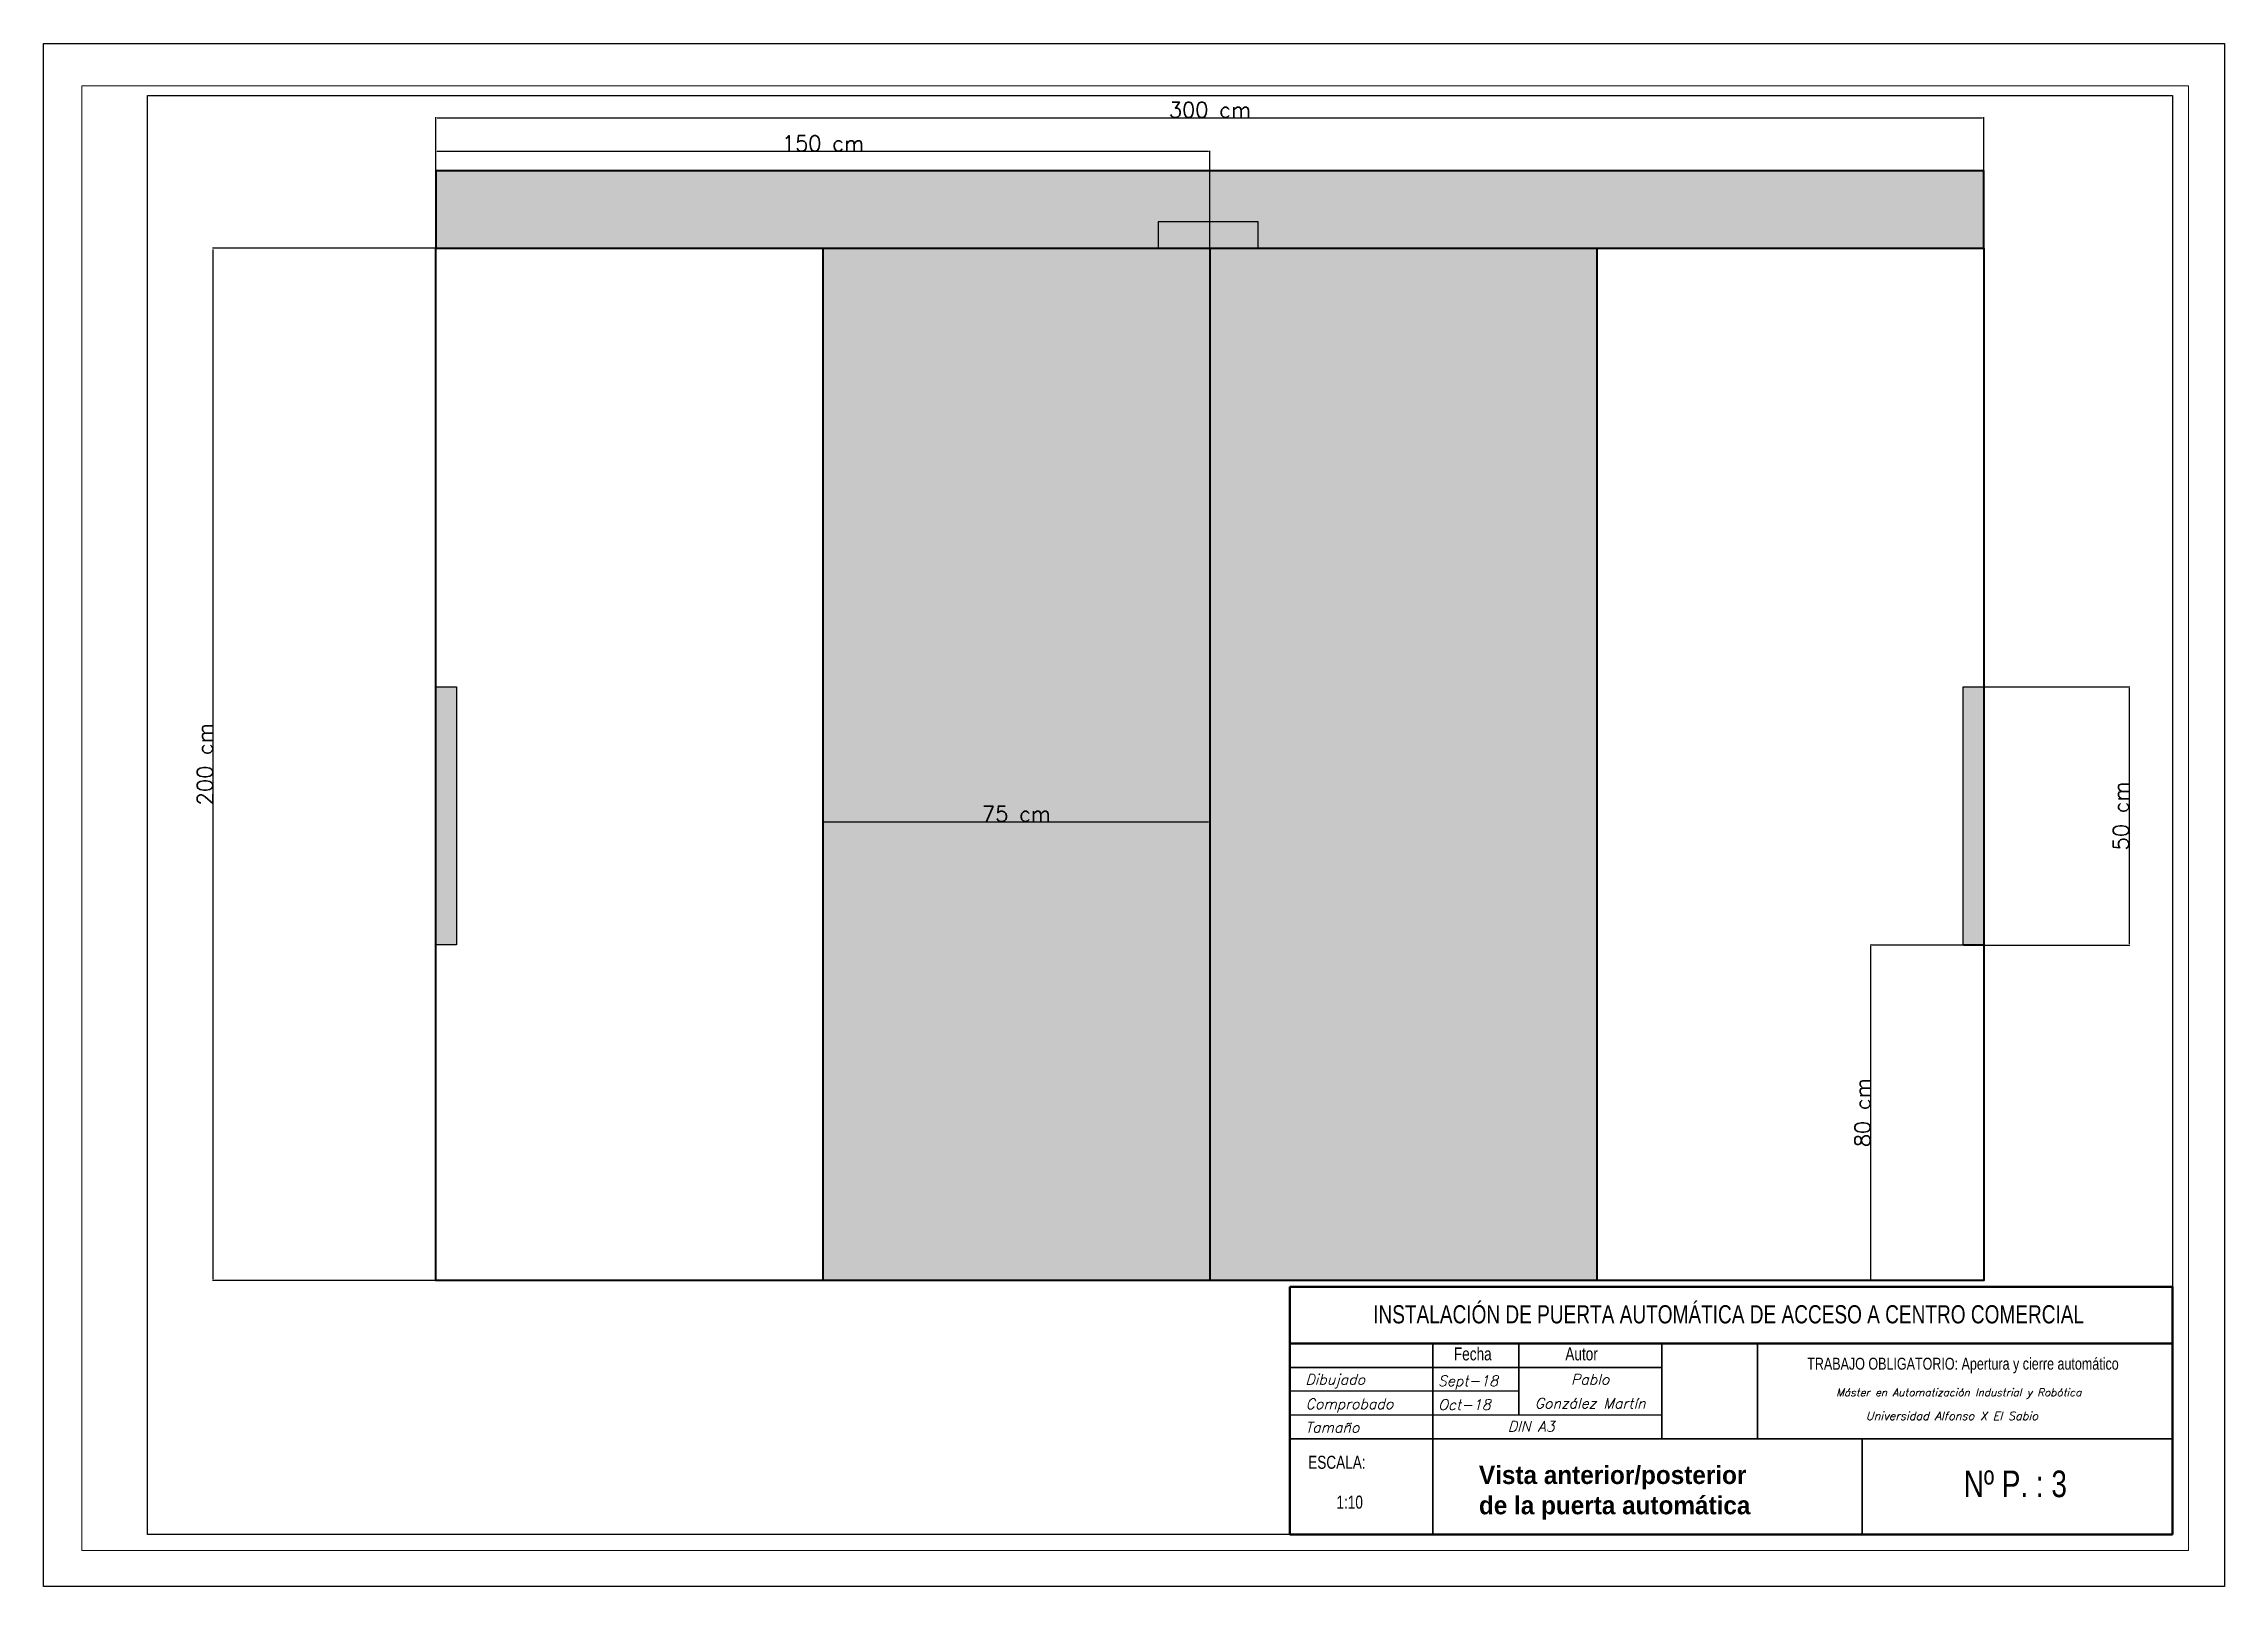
# Paper-space layout 'Presentación A3 horizontal' of a CAD drawing. Header units: millimetres. Extents: x -1 to 419, y -1 to 296.
# The model-space entities are those that its viewports show. They can reach past a viewport. Long polylines and large blocks are cut down to what shows.
import ezdxf
from ezdxf.enums import TextEntityAlignment as Align

# ---------------------------------------------------------------- set-up
doc = ezdxf.new("R2010")
doc.units = ezdxf.units.MM
for name, color, linetype, lineweight in [('caj 25', 4, 'Continuous', 25), ('caj 35', 3, 'Continuous', 35), ('caj 50', 7, 'Continuous', 50), ('txt25', 6, 'Continuous', 25), ('txt35', 3, 'Continuous', 35), ('txt50', 7, 'Continuous', 50)]:
    doc.layers.add(name, color=color, linetype=linetype, lineweight=lineweight)
doc.layers.add('MARGEN', color=52, linetype='Continuous')
doc.layers.add('SYMS', color=7, linetype='Continuous')
doc.styles.add('Estilo1', font='', dxfattribs={"height": 3})
doc.styles.add('ROMANS', font='romans.shx')
doc.styles.get("Standard").update_dxf_attribs({"font": 'arial.ttf'})
doc.styles.add('STYLE1', font='arial.ttf', dxfattribs={"width": 0.75, "height": 2.5})
doc.styles.add('WD', font='romans.shx')
doc.styles.get('Estilo1').set_extended_font_data('Antique Olive Compact', bold=True)
doc.dimstyles.new('ISO-25', dxfattribs={"dimtxt": 2.5, "dimasz": 2.5, "dimexe": 1.25, "dimexo": 0.625, "dimtad": 1, "dimtxsty": 'Standard', "dimcen": 2.5, "dimadec": 0, "dimazin": 0, "dimtfac": 1, "dimtmove": 0, "dimatfit": 3, "dimfxl": 1, "dimarcsym": 0})

# ---------------------------------------------------------------- blocks, each defined once
blk = doc.blocks.new('*D32')
at = {"layer": 'Defpoints', "color": 0, "transparency": 16777216}
for p in [(3078, 4123.1), (3078, 3623.1), (3399.4, 3623.1)]:
    blk.add_point(p, dxfattribs=at)
at = {"layer": 'SYMS', "color": 0, "lineweight": -2, "transparency": 16777216}
for p, q in [((3078.6, 4123.1), (3400.6, 4123.1)), ((3399.4, 4120.6), (3399.4, 3625.6)), ((3078.6, 3623.1), (3400.6, 3623.1))]:
    blk.add_line(p, q, dxfattribs=at)
at = {"layer": 'SYMS', "color": 0, "transparency": 16777216}
for points in [[(3398.9, 4120.6), (3399.8, 4120.6), (3399.4, 4123.1)], [(3398.9, 3625.6), (3399.8, 3625.6), (3399.4, 3623.1)]]:
    blk.add_solid(points, dxfattribs=at)
at = {"layer": 'SYMS', "color": 0, "transparency": 16777216, "insert": (3383.7, 3873.1), "char_height": 2.5, "attachment_point": 5, "rotation": 90, "style": 'WD'}
blk.add_mtext('{\\H12x;50 cm}', dxfattribs=at)
blk = doc.blocks.new('*D33')
at = {"layer": 'Defpoints', "color": 0, "transparency": 16777216}
for p in [(3117.9, 3623.1), (2898.5, 2973.1), (3117.9, 2973.1)]:
    blk.add_point(p, dxfattribs=at)
at = {"layer": 'SYMS', "color": 0, "lineweight": -2, "transparency": 16777216}
for p, q in [((3117.3, 3623.1), (2897.3, 3623.1)), ((2898.5, 3620.6), (2898.5, 2975.6)), ((3117.3, 2973.1), (2897.3, 2973.1))]:
    blk.add_line(p, q, dxfattribs=at)
at = {"layer": 'SYMS', "color": 0, "transparency": 16777216}
for points in [[(2898.1, 3620.6), (2898.9, 3620.6), (2898.5, 3623.1)], [(2898.1, 2975.6), (2898.9, 2975.6), (2898.5, 2973.1)]]:
    blk.add_solid(points, dxfattribs=at)
at = {"layer": 'SYMS', "color": 0, "transparency": 16777216, "insert": (2882.9, 3298.1), "char_height": 2.5, "attachment_point": 5, "rotation": 90, "style": 'WD'}
blk.add_mtext('{\\H12x;80 cm}', dxfattribs=at)
blk = doc.blocks.new('*D34')
at = {"layer": 'Defpoints', "color": 0, "transparency": 16777216}
for p in [(117.9, 5160.5), (117.9, 4973.1), (1617.9, 4973.1)]:
    blk.add_point(p, dxfattribs=at)
at = {"layer": 'SYMS', "color": 0, "lineweight": -2, "transparency": 16777216}
for p, q in [((117.9, 4973.7), (117.9, 5161.8)), ((1615.4, 5160.5), (120.4, 5160.5)), ((1617.9, 4973.7), (1617.9, 5161.8))]:
    blk.add_line(p, q, dxfattribs=at)
at = {"layer": 'SYMS', "color": 0, "transparency": 16777216}
for points in [[(120.4, 5161), (120.4, 5160.1), (117.9, 5160.5)], [(1615.4, 5161), (1615.4, 5160.1), (1617.9, 5160.5)]]:
    blk.add_solid(points, dxfattribs=at)
at = {"layer": 'SYMS', "color": 0, "transparency": 16777216, "insert": (867.9, 5176.2), "char_height": 2.5, "attachment_point": 5, "style": 'WD'}
blk.add_mtext('{\\H12x;150 cm}', dxfattribs=at)
blk = doc.blocks.new('*D35')
at = {"layer": 'Defpoints', "color": 0, "transparency": 16777216}
for p in [(3117.9, 5225.5), (117.9, 2973.1), (3117.9, 2973.1)]:
    blk.add_point(p, dxfattribs=at)
at = {"layer": 'SYMS', "color": 0, "lineweight": -2, "transparency": 16777216}
for p, q in [((117.9, 2973.7), (117.9, 5226.7)), ((120.4, 5225.5), (3115.4, 5225.5)), ((3117.9, 2973.7), (3117.9, 5226.7))]:
    blk.add_line(p, q, dxfattribs=at)
at = {"layer": 'SYMS', "color": 0, "transparency": 16777216}
for points in [[(120.4, 5225.9), (120.4, 5225.1), (117.9, 5225.5)], [(3115.4, 5225.9), (3115.4, 5225.1), (3117.9, 5225.5)]]:
    blk.add_solid(points, dxfattribs=at)
at = {"layer": 'SYMS', "color": 0, "transparency": 16777216, "insert": (1617.9, 5241.1), "char_height": 2.5, "attachment_point": 5, "style": 'WD'}
blk.add_mtext('{\\H12x;300 cm}', dxfattribs=at)
blk = doc.blocks.new('*D36')
at = {"layer": 'Defpoints', "color": 0, "transparency": 16777216}
for p in [(117.9, 4973.1), (-314.2, 2973.1), (117.9, 2973.1)]:
    blk.add_point(p, dxfattribs=at)
at = {"layer": 'SYMS', "color": 0, "lineweight": -2, "transparency": 16777216}
for p, q in [((117.3, 4973.1), (-315.4, 4973.1)), ((-314.2, 4970.6), (-314.2, 2975.6)), ((117.3, 2973.1), (-315.4, 2973.1))]:
    blk.add_line(p, q, dxfattribs=at)
at = {"layer": 'SYMS', "color": 0, "transparency": 16777216}
for points in [[(-314.6, 4970.6), (-313.8, 4970.6), (-314.2, 4973.1)], [(-314.6, 2975.6), (-313.8, 2975.6), (-314.2, 2973.1)]]:
    blk.add_solid(points, dxfattribs=at)
at = {"layer": 'SYMS', "color": 0, "transparency": 16777216, "insert": (-329.8, 3973.1), "char_height": 2.5, "attachment_point": 5, "rotation": 90, "style": 'WD'}
blk.add_mtext('{\\H12x;200 cm}', dxfattribs=at)
blk = doc.blocks.new('*D37')
at = {"layer": 'Defpoints', "color": 0, "transparency": 16777216}
for p in [(1617.9, 3861.6), (867.9, 2973.1), (1617.9, 2973.1)]:
    blk.add_point(p, dxfattribs=at)
at = {"layer": 'SYMS', "color": 0, "lineweight": -2, "transparency": 16777216}
for p, q in [((867.9, 2973.7), (867.9, 3862.9)), ((870.4, 3861.6), (1615.4, 3861.6)), ((1617.9, 2973.7), (1617.9, 3862.9))]:
    blk.add_line(p, q, dxfattribs=at)
at = {"layer": 'SYMS', "color": 0, "transparency": 16777216}
for points in [[(870.4, 3862), (870.4, 3861.2), (867.9, 3861.6)], [(1615.4, 3862), (1615.4, 3861.2), (1617.9, 3861.6)]]:
    blk.add_solid(points, dxfattribs=at)
at = {"layer": 'SYMS', "color": 0, "transparency": 16777216, "insert": (1242.9, 3877.2), "char_height": 2.5, "attachment_point": 5, "style": 'WD'}
blk.add_mtext('{\\H12x;75 cm}', dxfattribs=at)

msp = doc.modelspace()

# ---------------------------------------------------------------- hatches: boundary and pattern name
at = {"layer": 'SYMS', "true_color": 0x636466}
h = msp.add_hatch(color=251, dxfattribs=at)
h.dxf.hatch_style = 1
h.paths.add_polyline_path([(3117.939, 5123.081), (117.889, 5123.081), (117.889, 4973.081), (1517.889, 4973.081), (1517.889, 5023.934), (1711.316, 5023.934), (1711.316, 4973.081), (3117.939, 4973.081)])
at = {"layer": 'SYMS'}
h = msp.add_hatch(color=1, dxfattribs=at)
h.dxf.hatch_style = 1
h.paths.add_polyline_path([(157.869, 4123.132), (117.889, 4123.132), (117.889, 3623.117), (157.869, 3623.117)])
h.paths.add_polyline_path([(3117.939, 4123.132), (3077.959, 4123.132), (3077.959, 3623.117), (3117.939, 3623.117)])
h.paths.add_polyline_path([(1711.316, 5023.934), (1517.889, 5023.934), (1517.889, 4973.081), (1711.316, 4973.081)])
at = {"layer": 'SYMS', "true_color": 0xcecce6}
h = msp.add_hatch(dxfattribs=at)
h.set_pattern_fill('ANGLE', color=254)
h.set_pattern_definition([(0, (0, 0), (0, 6.985), [5.08, -1.905]), (90, (0, 0), (-6.985, 4e-16), [5.08, -1.905])])
h.paths.add_polyline_path([(1617.889, 4973.081), (867.889, 4973.081), (867.889, 2973.117), (1617.889, 2973.117)])
h.paths.add_polyline_path([(2367.889, 4973.081), (1617.889, 4973.081), (1617.889, 2973.117), (2367.889, 2973.117)])

# ---------------------------------------------------------------- linework, layer by layer
at = {"lineweight": 40}
for p, q in [((867.889, 4973.081), (867.889, 2973.117)), ((1617.889, 4973.081), (1617.889, 2973.117)), ((2367.889, 4973.081), (2367.889, 2973.117))]:
    msp.add_line(p, q, dxfattribs=at)
for points in [[(117.889, 4973.081), (3117.939, 4973.081), (3117.939, 5123.081), (117.889, 5123.081)], [(117.889, 4973.081), (3117.939, 4973.081), (3117.939, 2973.117), (117.889, 2973.117)]]:
    msp.add_lwpolyline(points, close=True, dxfattribs=at)
for points in [[(1517.889, 4973.081), (1711.316, 4973.081), (1711.316, 5023.934), (1517.889, 5023.934)], [(117.889, 4123.132), (157.869, 4123.132), (157.869, 3623.117), (117.889, 3623.117)], [(3077.959, 4123.132), (3117.939, 4123.132), (3117.939, 3623.117), (3077.959, 3623.117)]]:
    msp.add_lwpolyline(points, close=True)
at = {"layer": 'SYMS'}
for p, q in [((867.889, 4123.132), (867.298, 3877.013)), ((157.869, 4071.062), (157.869, 3623.117))]:
    msp.add_line(p, q, dxfattribs=at)

# ---------------------------------------------------------------- dimensions: what is measured, and where the dimension line sits
for base, p1, p2, text, picture, middle in [((3117.939, 5225.471), (117.889, 2973.117), (3117.939, 2973.117), '{\\H12x;300 cm}', '*D35', (1617.914, 5225.471)), ((117.889, 5160.542), (1617.889, 4973.081), (117.889, 4973.081), '{\\H12x;150 cm}', '*D34', (867.889, 5160.542))]:
    dim = msp.add_linear_dim(base=base, p1=p1, p2=p2, text=text, dimstyle='ISO-25', override={"dimtxsty": 'WD'}, dxfattribs=at)
    dim.commit()
    dim.dimension.update_dxf_attribs({"geometry": picture, "text_midpoint": middle, "dimtype": 160})
for base, p1, p2, text, picture, middle in [((-314.199, 2973.117), (117.889, 4973.081), (117.889, 2973.117), '{\\H12x;200 cm}', '*D36', (-329.824, 3973.099)), ((3399.364, 3623.117), (3077.959, 4123.132), (3077.959, 3623.117), '{\\H12x;50 cm}', '*D32', (3383.739, 3873.125))]:
    dim = msp.add_linear_dim(base=base, p1=p1, p2=p2, angle=90, text=text, dimstyle='ISO-25', override={"dimtxsty": 'WD'}, dxfattribs=at)
    dim.commit()
    dim.dimension.update_dxf_attribs({"geometry": picture, "text_midpoint": middle})
dim = msp.add_linear_dim(base=(1617.889, 3861.603), p1=(867.889, 2973.117), p2=(1617.889, 2973.117), text='{\\H12x;75 cm}', dimstyle='ISO-25', override={"dimtxsty": 'WD'}, dxfattribs=at)
dim.commit()
dim.dimension.update_dxf_attribs({"geometry": '*D37', "text_midpoint": (1242.889, 3877.228)})
dim = msp.add_linear_dim(base=(2898.501, 2973.117), p1=(3117.939, 3623.117), p2=(3117.939, 2973.117), angle=90, text='{\\H12x;80 cm}', dimstyle='ISO-25', override={"dimtxsty": 'WD'}, dxfattribs=at)
dim.commit()
dim.dimension.update_dxf_attribs({"geometry": '*D33', "text_midpoint": (2898.501, 3298.117), "dimtype": 160})

psp = doc.layouts.new('Presentación A3 horizontal')

# ---------------------------------------------------------------- linework, layer by layer
for p, q in [((-0.62, 296.48), (419.38, 296.48)), ((-0.62, -0.52), (-0.62, 296.48)), ((419.38, 296.48), (419.38, -0.52)), ((19.38, 286.48), (409.38, 286.48)), ((19.38, 9.48), (19.38, 286.48)), ((409.38, 286.48), (409.38, 9.48)), ((409.38, 9.48), (19.38, 9.48)), ((419.38, -0.52), (-0.62, -0.52))]:
    psp.add_line(p, q)
at = {"layer": 'caj 25', "color": 0}
for p, q in [((283.49, 37.05), (239.38, 37.05)), ((311.06, 32.46), (239.38, 32.46))]:
    psp.add_line(p, q, dxfattribs=at)
at = {"layer": 'caj 35', "color": 0}
for p, q in [((266.95, 9.48), (266.95, 46.24)), ((283.49, 32.46), (283.49, 46.24)), ((283.49, 32.46), (283.49, 46.24)), ((311.06, 27.86), (311.06, 46.24)), ((329.44, 27.86), (329.44, 46.24)), ((311.06, 41.65), (239.38, 41.65)), ((239.38, 27.86), (409.38, 27.86)), ((349.65, 9.48), (349.65, 27.86))]:
    psp.add_line(p, q, dxfattribs=at)
at = {"layer": 'caj 50', "color": 0}
for p, q in [((239.38, 9.48), (239.38, 57.16)), ((239.38, 57.16), (409.38, 57.16)), ((409.38, 57.16), (409.38, 9.48)), ((239.38, 46.24), (409.38, 46.24)), ((239.38, 9.48), (409.38, 9.48))]:
    psp.add_line(p, q, dxfattribs=at)

# ---------------------------------------------------------------- texts
at = {"insert": (275.82, 22.69), "char_height": 3.5, "attachment_point": 1, "style": 'Estilo1'}
psp.add_mtext_dynamic_manual_height_columns('Vista anterior/posterior\\Pde la puerta automática', width=151.8567, gutter_width=30, heights=[0], dxfattribs=at)
at = {"layer": 'txt25', "color": 0, "style": 'STYLE1', "width": 0.75}
for s, p in [('Fecha', (270.99, 42.99)), ('Autor', (292.45, 42.99))]:
    psp.add_text(s, height=2.5, dxfattribs=at).set_placement(p)
psp.add_text('TRABAJO OBLIGATORIO: Apertura y cierre automático ', height=2.3, dxfattribs=at).set_placement((369.37, 41.2), align=Align.CENTER)
at = {"layer": 'txt25', "color": 0, "style": 'ROMANS', "oblique": 15}
for s, p in [('Dibujado', (242.41, 38.32)), ('Sept-18', (267.92, 38.05)), ('Comprobado', (242.44, 33.63)), ('Oct-18', (267.96, 33.46)), ('Tamaño', (242.34, 29.09)), ('DIN A3', (281.38, 29.27))]:
    psp.add_text(s, height=2, dxfattribs=at).set_placement(p)
for s, height, p in [('Pablo', 2, (297.24, 38.34)), ('González Martín', 2, (297.24, 33.74)), ('Máster en Automatización Industrial y Robótica ', 1.4691, (368.73, 36.08)), ('Universidad Alfonso X El Sabio ', 1.5927, (367.47, 31.51))]:
    psp.add_text(s, height=height, dxfattribs=at).set_placement(p, align=Align.CENTER)
at = {"layer": 'txt35', "color": 0, "style": 'STYLE1', "width": 0.75}
psp.add_text('INSTALACIÓN DE PUERTA AUTOMÁTICA DE ACCESO A CENTRO COMERCIAL', height=3.5, dxfattribs=at).set_placement((323.9, 50.11), align=Align.CENTER)
for s, height, p in [('ESCALA:', 2.5, (242.93, 22.12)), ('Nº P. : 3 ', 5.124, (369.19, 16.66))]:
    psp.add_text(s, height=height, dxfattribs=at).set_placement(p)
at = {"layer": 'txt50', "color": 0, "style": 'STYLE1', "width": 0.75}
psp.add_text('1:10', height=2.5, dxfattribs=at).set_placement((248.37, 14.45))

# ---------------------------------------------------------------- viewports
at = {"layer": 'MARGEN'}
psp.add_viewport(center=(209.6, 147.37), size=(405.7, 281.9411), view_center_point=(1473.018, 3868.783), view_height=2837.27137, dxfattribs=at)

doc.saveas('drawing.dxf')
